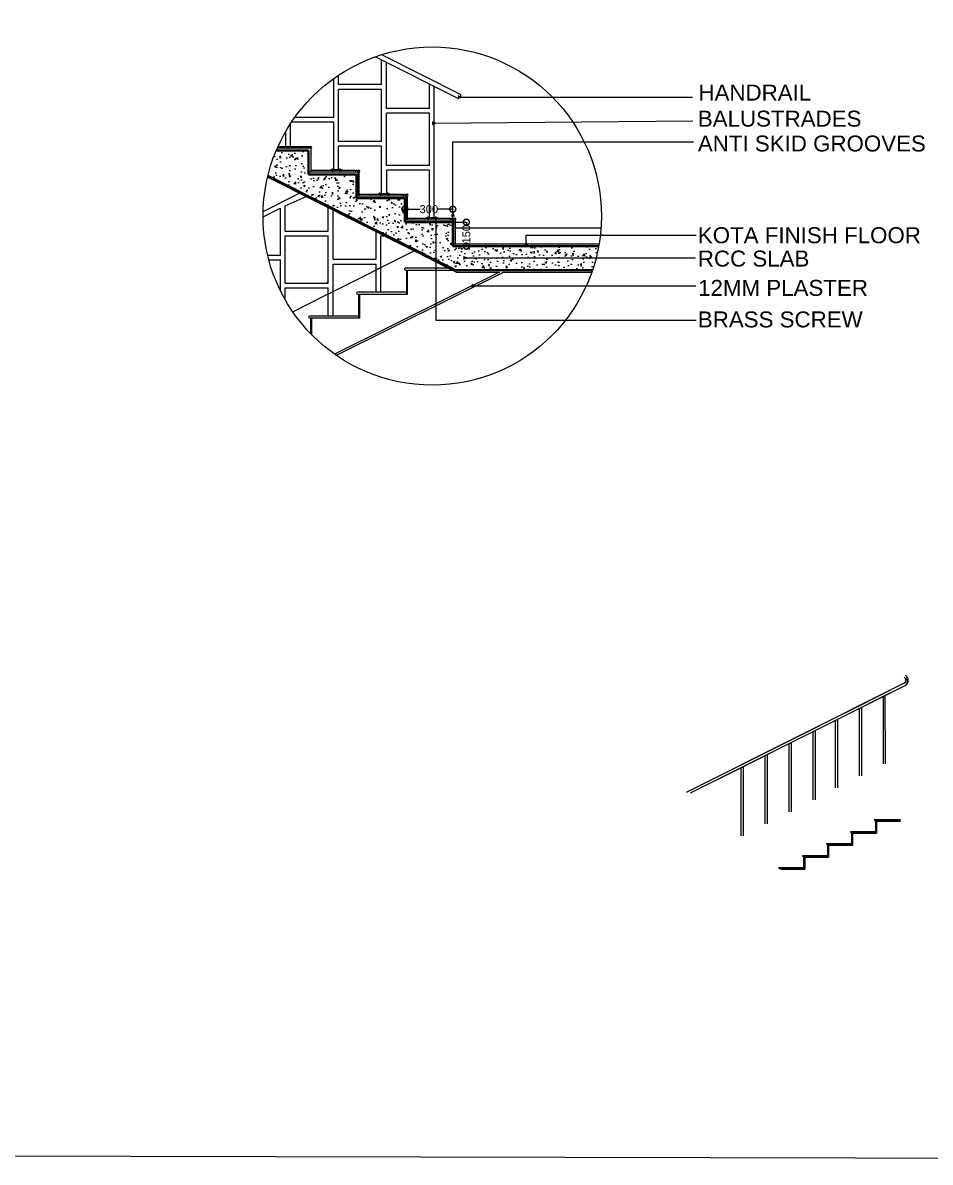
# Model space of a CAD drawing. Header units: millimetres. Extents: x -1932176 to 78768, y -1967 to 1266654.
# Drawn here: x -442071 to -430705, y 435064 to 449343 of the extents above; entities that cross this region are included whole.
import ezdxf

# ---------------------------------------------------------------- set-up
doc = ezdxf.new("R2010")
doc.units = ezdxf.units.MM
doc.linetypes.add('DASHDOTX2', pattern=[50.8, 25.4, -12.7, 0, -12.7])
doc.linetypes.add('DASHED', pattern=[0.75, 0.5, -0.25])
doc.layers.add('PLASTER', color=252, linetype='Continuous', lineweight=15)
doc.layers.add('SHEET', color=7, linetype='Continuous', lineweight=13)
doc.styles.get("Standard").update_dxf_attribs({"font": 'arial.ttf'})
doc.dimstyles.new('NEW', dxfattribs={"dimtxt": 100, "dimasz": 150, "dimexe": 0.18, "dimexo": 0.0625, "dimgap": 0.09, "dimtad": 0, "dimdec": 0, "dimzin": 0, "dimdsep": 46, "dimtxsty": 'Standard', "dimblk": 'DOTSMALL', "dimcen": -0.0095, "dimclrd": 256, "dimclre": 1, "dimclrt": 256, "dimadec": 0, "dimazin": 0, "dimtfac": 1, "dimtdec": 0, "dimtofl": 0, "dimtmove": 1, "dimatfit": 0, "dimldrblk": 'DOTSMALL', "dimfxl": 1, "dimtolj": 1, "dimtzin": 0, "dimlwd": 9, "dimlwe": 9, "dimarcsym": 0})

# ---------------------------------------------------------------- blocks, each defined once
blk = doc.blocks.new('_DotSmall')
at = {"color": 0, "linetype": 'ByBlock', "lineweight": 20, "const_width": 0.5}
blk.add_lwpolyline([(-0.0625, 0, 1), (0.0625, 0, 1)], format="xyb", close=True, dxfattribs=at)
blk = doc.blocks.new('*D562')
at = {"color": 1, "linetype": 'ByBlock', "lineweight": 9, "transparency": 16777216}
for p, q in [((-436685, 446844), (-436515, 446844)), ((-436685, 446544), (-436515, 446544))]:
    blk.add_line(p, q, dxfattribs=at)
at = {"linetype": 'ByBlock', "lineweight": 9, "transparency": 16777216}
for p, q in [((-436515, 446844), (-436515, 446800)), ((-436515, 446544), (-436515, 446588))]:
    blk.add_line(p, q, dxfattribs=at)
at = {"layer": 'Defpoints', "color": 0, "linetype": 'ByBlock', "transparency": 16777216}
for p in [(-436685, 446844), (-436515, 446844), (-436685, 446544)]:
    blk.add_point(p, dxfattribs=at)
at = {"linetype": 'ByBlock', "lineweight": 9, "transparency": 16777216, "xscale": 150, "yscale": 150, "zscale": 150}
for p, rotation in [((-436515, 446844), 90), ((-436515, 446544), 270)]:
    blk.add_blockref('_DotSmall', p, dxfattribs=dict(at, rotation=rotation))
at = {"linetype": 'ByBlock', "lineweight": 20, "transparency": 16777216, "insert": (-436515, 446694), "char_height": 100, "attachment_point": 5, "rotation": 90}
blk.add_mtext('\\A1;150', dxfattribs=at)
blk = doc.blocks.new('*D563')
at = {"color": 1, "linetype": 'ByBlock', "lineweight": 9, "transparency": 16777216}
for p, q in [((-437285, 446856), (-437285, 447007)), ((-436685, 446844), (-436685, 447007))]:
    blk.add_line(p, q, dxfattribs=at)
at = {"linetype": 'ByBlock', "lineweight": 9, "transparency": 16777216}
for p, q in [((-437285, 447007), (-437095, 447007)), ((-436685, 447007), (-436874, 447007))]:
    blk.add_line(p, q, dxfattribs=at)
at = {"layer": 'Defpoints', "color": 0, "linetype": 'ByBlock', "transparency": 16777216}
for p in [(-436685, 447007), (-437285, 446856), (-436685, 446844)]:
    blk.add_point(p, dxfattribs=at)
at = {"linetype": 'ByBlock', "lineweight": 9, "transparency": 16777216, "xscale": 150, "yscale": 150, "zscale": 150, "rotation": 180}
blk.add_blockref('_DotSmall', (-437285, 447007), dxfattribs=at)
at = {"linetype": 'ByBlock', "lineweight": 9, "transparency": 16777216, "xscale": 150, "yscale": 150, "zscale": 150}
blk.add_blockref('_DotSmall', (-436685, 447007), dxfattribs=at)
at = {"linetype": 'ByBlock', "lineweight": 20, "transparency": 16777216, "insert": (-436985, 447007), "char_height": 100, "attachment_point": 5}
blk.add_mtext('\\A1;300', dxfattribs=at)

msp = doc.modelspace()

# ---------------------------------------------------------------- hatches: boundary and pattern name
at = {"linetype": 'ByBlock', "lineweight": 20, "transparency": 33554687}
h = msp.add_hatch(dxfattribs=at)
h.set_pattern_fill('AR-CONC', color=0, scale=1.2)
h.set_pattern_definition([(50, (-2119100.98, 1929345.45), (218.621603, -19.126903), [22.86, -251.46]), (355, (-2119100.98, 1929345.45), (-42.292106, 229.268214), [18.288, -201.1687]), (100.451445, (-2119082.76, 1929343.85), (176.329497, 210.141302), [19.42801, -213.708294]), (46.1842, (-2119100.98, 1929406.4), (325.29485, -50.450794), [34.29, -377.19]), (96.635558, (-2119073.88, 1929402.2), (284.88496, 296.91135), [29.14203, -320.56273]), (351.184151, (-2119100.98, 1929406.4), (284.88496, 296.91135), [27.43196, -301.75168]), (21, (-2119070.5, 1929391.17), (181.93727, -122.718238), [22.86, -251.46]), (326, (-2119070.5, 1929391.17), (74.162434, 221.02556), [18.288, -201.168]), (71.451445, (-2119055.34, 1929380.94), (256.099703, 98.307323), [19.42801, -213.707925]), (37.5, (-2119100.98, 1929345.45), (3.706324, 101.4660466), [0, -198.7296, 0, -204.216, 0, -201.93]), (7.5, (-2119100.98, 1929345.45), (80.183595, 120.21669), [0, -116.4336, 0, -194.1576, 0, -76.962]), (327.5, (-2119168.95, 1929345.45), (162.7087142, -6.8744928), [0, -76.2, 0, -237.744, 0, -315.468]), (317.5, (-2119199.43, 1929345.45), (177.755018, 30.511789), [0, -99.06, 0, -157.8864, 0, -224.028])])
edge = h.paths.add_edge_path()
edge.add_arc((-436942.86354, 446920.93014), 2118.80979, 341.36814614, 349.752695437)
edge.add_line((-434857.85074, 446543.9997), (-436684.73161, 446543.9997))
edge.add_line((-436684.73161, 446543.9997), (-436684.73161, 446843.9997))
edge.add_line((-436684.73161, 446843.9997), (-437284.73161, 446843.9997))
edge.add_line((-437284.73161, 446843.9997), (-437284.73161, 447143.9997))
edge.add_line((-437284.73161, 447143.9997), (-437890.80261, 447143.9997))
edge.add_line((-437890.80261, 447143.9997), (-437890.80261, 447443.9997))
edge.add_line((-437890.80261, 447443.9997), (-438490.80261, 447443.9997))
edge.add_line((-438490.80261, 447443.9997), (-438490.80261, 447743.9997))
edge.add_line((-438490.80261, 447743.9997), (-438895.27524, 447743.9997))
edge.add_arc((-436942.86354, 446920.93014), 2118.80979, 157.141386627, 166.201341337)
edge.add_line((-439000.5242, 447426.289), (-436650.80261, 446243.9997))
edge.add_line((-436650.80261, 446243.9997), (-434935.09858, 446243.9997))

# ---------------------------------------------------------------- linework, layer by layer
at = {"color": 18, "linetype": 'Continuous', "lineweight": 20, "ltscale": 5, "true_color": 0x000000}
for p, q in [((-437576.93361, 448945.04869), (-436583.27711, 448446.48322)), ((-437654.28937, 448916.7328), (-436631.74853, 448403.67466)), ((-437654.28937, 448916.7328), (-436613.19386, 448394.36488)), ((-437576.93361, 448568.56021), (-437576.93361, 448877.91967)), ((-437516.93361, 448268.56021), (-437516.93361, 448847.81478)), ((-438116.93361, 448568.56021), (-438116.93361, 448684.7086)), ((-438176.93361, 448156.27996), (-438176.93361, 448643.26171)), ((-437576.93361, 448568.56021), (-438116.93361, 448568.56021)), ((-438116.93361, 447856.27996), (-438116.93361, 448508.56021)), ((-437576.93361, 448508.56021), (-438116.93361, 448508.56021)), ((-437576.93361, 447856.27996), (-437576.93361, 448508.56021)), ((-436976.93361, 448268.56021), (-436976.93361, 448576.87069)), ((-436916.93361, 446903.12716), (-436916.93361, 448546.76579)), ((-436976.93361, 448268.56021), (-437516.93361, 448268.56021)), ((-438716.93361, 447794.32007), (-438716.93361, 448079.39048)), ((-438176.93361, 448096.27996), (-438705.78945, 448096.27996)), ((-438176.93361, 448096.27996), (-438705.78945, 448096.27996)), ((-438176.93361, 448156.27996), (-438664.27743, 448156.27996)), ((-438176.93361, 448156.27996), (-438664.27743, 448156.27996)), ((-438176.93361, 447503.12716), (-438176.93361, 448096.27996)), ((-437516.93361, 447556.27996), (-437516.93361, 448208.56021)), ((-436976.93361, 448208.56021), (-437516.93361, 448208.56021)), ((-436976.93361, 447556.27996), (-436976.93361, 448208.56021)), ((-438776.93361, 447794.32007), (-438776.93361, 447981.84576)), ((-437576.93361, 447856.27996), (-438116.93361, 447856.27996)), ((-438116.93361, 447503.12716), (-438116.93361, 447796.27996)), ((-437576.93361, 447796.27996), (-438116.93361, 447796.27996)), ((-437576.93361, 447203.12716), (-437576.93361, 447796.27996)), ((-436976.93361, 447556.27996), (-437516.93361, 447556.27996)), ((-438176.93361, 447485.8261), (-438176.93361, 447485.84883)), ((-438176.93361, 447443.9997), (-438176.93361, 447444.02292)), ((-438116.93361, 447485.8261), (-438116.93361, 447485.84883)), ((-436976.93361, 447496.27996), (-437516.93361, 447496.27996)), ((-436976.93361, 446903.12716), (-436976.93361, 447496.27996)), ((-439060.89458, 446978.37117), (-438604.54343, 447208.07812)), ((-439061.64921, 446910.81899), (-438865.21425, 447009.69565)), ((-438845.00461, 446432.56021), (-438845.00461, 447019.86829)), ((-438785.00461, 446732.56021), (-438785.00461, 447050.06963)), ((-438245.00461, 446732.56021), (-438245.00461, 447027.17205)), ((-438184.24257, 446732.56021), (-438183.67203, 446996.31186)), ((-438785.00461, 446732.56021), (-438245.00461, 446732.56021)), ((-438785.00461, 446080.27996), (-438785.00461, 446672.56021)), ((-438785.00461, 446672.56021), (-438245.00461, 446672.36831)), ((-438245.00461, 446080.27996), (-438245.00461, 446672.36831)), ((-438185.00461, 446380.27996), (-438184.19007, 446756.8284)), ((-437644.85809, 446380.27996), (-437644.7329, 446732.56021)), ((-437585.00461, 445967.9997), (-437585.00461, 446672.13376)), ((-437585.00461, 446672.13376), (-437539.35731, 446672.11754)), ((-439004.62244, 446432.56021), (-438845.00461, 446432.56021)), ((-438989.48157, 446372.56021), (-438845.00461, 446372.56021)), ((-438845.00461, 445987.54153), (-438845.00461, 446372.56021)), ((-438185.00461, 446380.27996), (-437645.00461, 446380.27996)), ((-438185.00461, 445667.9997), (-438185.00461, 446320.27996)), ((-438185.00461, 446320.27996), (-437645.00461, 446320.27996)), ((-437645.00461, 445967.9997), (-437644.87942, 446320.27996)), ((-438785.00461, 446080.27996), (-438245.00461, 446080.27996)), ((-438785.00461, 445874.09145), (-438785.00461, 446020.27996)), ((-438785.00461, 446020.27996), (-438245.00461, 446020.27996)), ((-438245.00461, 445667.9997), (-438245.00461, 446020.27996))]:
    msp.add_line(p, q, dxfattribs=at)
at = {"color": 18, "linetype": 'ByBlock', "lineweight": 60, "true_color": 0x000000}
for p, q in [((-436604.32837, 448409.78434), (-436594.65864, 448418.60423)), ((-436594.65864, 448402.44449), (-436604.32837, 448409.78434)), ((-436594.65864, 448418.60423), (-436594.65864, 448402.44449)), ((-436933.35492, 448086.10659), (-436923.68519, 448094.92648)), ((-436923.68519, 448078.76675), (-436933.35492, 448086.10659)), ((-436923.68519, 448094.92648), (-436923.68519, 448078.76675)), ((-436685.36333, 446924.84949), (-436694.18322, 446934.51922)), ((-436694.18322, 446934.51922), (-436678.02348, 446934.51922)), ((-436678.02348, 446934.51922), (-436685.36333, 446924.84949)), ((-435763.69856, 446558.32997), (-435772.51845, 446567.9997)), ((-435772.51845, 446567.9997), (-435756.35872, 446567.9997)), ((-435756.35872, 446567.9997), (-435763.69856, 446558.32997)), ((-436538.95284, 446397.61575), (-436529.28311, 446406.43564)), ((-436529.28311, 446390.27591), (-436538.95284, 446397.61575)), ((-436529.28311, 446406.43564), (-436529.28311, 446390.27591)), ((-436436.04519, 446044.66671), (-436426.37546, 446053.48659)), ((-436426.37546, 446037.32686), (-436436.04519, 446044.66671)), ((-436426.37546, 446053.48659), (-436426.37546, 446037.32686))]:
    msp.add_line(p, q, dxfattribs=at)
at = {"color": 18, "linetype": 'ByBlock', "lineweight": 20, "true_color": 0x000000}
for p, q in [((-436594.65864, 448410.52436), (-433684.0288, 448410.52436)), ((-436923.68519, 448086.84661), (-433677.98097, 448112.42147)), ((-436685.98654, 446933.8952), (-436685.98654, 447852.50983)), ((-436685.98654, 447852.50983), (-433669.66766, 447852.50983)), ((-438208.7828, 447494.32007), (-438208.7828, 447503.12716)), ((-438208.7828, 447503.12716), (-438080.15278, 447503.12716)), ((-438192.04433, 447506.70885), (-438200.25909, 447506.70885)), ((-438200.25909, 447506.70885), (-438200.25909, 447503.12716)), ((-438192.04433, 447506.70885), (-438196.15171, 447506.70885)), ((-438196.15171, 447506.70885), (-438196.15171, 447503.12716)), ((-438192.04433, 447503.12716), (-438192.04433, 447506.70885)), ((-438192.04433, 447506.70885), (-438183.82941, 447506.70885)), ((-438183.82941, 447506.70885), (-438183.82941, 447503.12716)), ((-438096.44606, 447506.70885), (-438104.66081, 447506.70885)), ((-438104.66081, 447506.70885), (-438104.66081, 447503.12716)), ((-438096.44606, 447506.70885), (-438100.55344, 447506.70885)), ((-438100.55344, 447506.70885), (-438100.55344, 447503.12716)), ((-438096.44606, 447503.12716), (-438096.44606, 447506.70885)), ((-438096.44606, 447506.70885), (-438088.23114, 447506.70885)), ((-438088.23114, 447506.70885), (-438088.23114, 447503.12716)), ((-438080.15278, 447503.12716), (-438080.15278, 447494.32007)), ((-437912.99855, 447485.84883), (-437912.99855, 447494.32007)), ((-437898.09601, 447485.84883), (-437912.99855, 447485.84883)), ((-437898.09601, 447494.32007), (-437898.09601, 447485.84883)), ((-437884.36725, 447485.8261), (-437884.36725, 447494.32007)), ((-437868.67743, 447485.8261), (-437884.36725, 447485.8261)), ((-437868.67743, 447494.32007), (-437868.67743, 447485.8261)), ((-437516.93361, 447496.27996), (-437516.93361, 447203.12716)), ((-437610.00455, 447194.32007), (-437610.00455, 447203.12716)), ((-437610.00455, 447203.12716), (-437481.37454, 447203.12716)), ((-437593.26609, 447206.70885), (-437601.48084, 447206.70885)), ((-437601.48084, 447206.70885), (-437601.48084, 447203.12716)), ((-437593.26609, 447206.70885), (-437597.37346, 447206.70885)), ((-437597.37346, 447206.70885), (-437597.37346, 447203.12716)), ((-437593.26609, 447203.12716), (-437593.26609, 447206.70885)), ((-437593.26609, 447206.70885), (-437585.05117, 447206.70885)), ((-437585.05117, 447206.70885), (-437585.05117, 447203.12716)), ((-437497.66781, 447206.70885), (-437505.88256, 447206.70885)), ((-437505.88256, 447206.70885), (-437505.88256, 447203.12716)), ((-437497.66781, 447206.70885), (-437501.77519, 447206.70885)), ((-437501.77519, 447206.70885), (-437501.77519, 447203.12716)), ((-437497.66781, 447203.12716), (-437497.66781, 447206.70885)), ((-437497.66781, 447206.70885), (-437489.45289, 447206.70885)), ((-437489.45289, 447206.70885), (-437489.45289, 447203.12716)), ((-437481.37454, 447203.12716), (-437481.37454, 447194.32007)), ((-437314.2203, 447185.84883), (-437314.2203, 447194.32007)), ((-437299.31777, 447185.84883), (-437314.2203, 447185.84883)), ((-437299.31777, 447194.32007), (-437299.31777, 447185.84883)), ((-437285.58901, 447185.8261), (-437285.58901, 447194.32007)), ((-437269.89919, 447185.8261), (-437285.58901, 447185.8261)), ((-437269.89919, 447194.32007), (-437269.89919, 447185.8261)), ((-437011.17726, 446894.32007), (-437011.17726, 446903.12716)), ((-437011.17726, 446903.12716), (-436882.54725, 446903.12716)), ((-436994.4388, 446906.70885), (-437002.65355, 446906.70885)), ((-437002.65355, 446906.70885), (-437002.65355, 446903.12716)), ((-436994.4388, 446906.70885), (-436998.54618, 446906.70885)), ((-436998.54618, 446906.70885), (-436998.54618, 446903.12716)), ((-436994.4388, 446903.12716), (-436994.4388, 446906.70885)), ((-436994.4388, 446906.70885), (-436986.22388, 446906.70885)), ((-436986.22388, 446906.70885), (-436986.22388, 446903.12716)), ((-436898.84052, 446906.70885), (-436907.05528, 446906.70885)), ((-436907.05528, 446906.70885), (-436907.05528, 446903.12716)), ((-436898.84052, 446906.70885), (-436902.9479, 446906.70885)), ((-436902.9479, 446906.70885), (-436902.9479, 446903.12716)), ((-436898.84052, 446903.12716), (-436898.84052, 446906.70885)), ((-436898.84052, 446906.70885), (-436890.6256, 446906.70885)), ((-436897.85377, 446903.12716), (-436897.85377, 445616.39901)), ((-436890.6256, 446906.70885), (-436890.6256, 446903.12716)), ((-436882.54725, 446903.12716), (-436882.54725, 446894.32007)), ((-436878.91172, 446885.84883), (-436878.91172, 446885.8261)), ((-436715.39302, 446885.84883), (-436715.39302, 446894.32007)), ((-436700.49048, 446885.84883), (-436715.39302, 446885.84883)), ((-436700.49048, 446894.32007), (-436700.49048, 446885.84883)), ((-436686.76172, 446885.8261), (-436686.76172, 446894.32007)), ((-436671.0719, 446885.8261), (-436686.76172, 446885.8261)), ((-436671.0719, 446894.32007), (-436671.0719, 446885.8261)), ((-435764.43858, 446567.9997), (-435764.43858, 446682.91141)), ((-435764.43858, 446682.91141), (-433637.5448, 446682.91141)), ((-436529.28311, 446398.35577), (-433644.92838, 446398.35577)), ((-436426.37425, 446045.43473), (-433640.69507, 446045.43473)), ((-436897.85377, 445616.39901), (-433635.49595, 445616.39901))]:
    msp.add_line(p, q, dxfattribs=at)
at = {"color": 18, "linetype": 'Continuous', "lineweight": 20, "ltscale": 50, "true_color": 0x000000}
for p, q in [((-438873.28966, 447794.32007), (-438461.17473, 447794.32007)), ((-438490.80261, 447743.9997), (-438895.27524, 447743.9997)), ((-438462.80261, 447770.32007), (-438883.96933, 447770.32007)), ((-438490.80261, 447443.9997), (-438490.80261, 447743.9997)), ((-438462.80261, 447770.32007), (-438462.80261, 447470.32007)), ((-436640.80309, 446219.9997), (-439004.60501, 447409.37368)), ((-436650.80261, 446243.9997), (-439000.5242, 447426.289)), ((-437890.80261, 447443.9997), (-438490.80261, 447443.9997)), ((-437862.80261, 447470.32007), (-438480.12111, 447470.32007)), ((-438462.80261, 447494.32007), (-437912.99855, 447494.32007)), ((-437898.09601, 447494.32007), (-437884.36725, 447494.32007)), ((-437898.09601, 447494.32007), (-437884.36725, 447494.32007)), ((-437862.80261, 447470.32007), (-437890.80261, 447470.32007)), ((-437890.80261, 447143.9997), (-437890.80261, 447443.9997)), ((-437872.82835, 447470.32007), (-437872.82835, 447170.32007)), ((-437868.67743, 447494.32007), (-437861.17473, 447494.32007)), ((-437862.80261, 447470.32007), (-437862.80261, 447170.32007)), ((-437862.80261, 447470.32007), (-437862.80261, 447170.32007)), ((-438785.00461, 447050.06963), (-438521.93064, 447166.51055)), ((-437284.73161, 447143.9997), (-437890.80261, 447143.9997)), ((-437256.73161, 447170.32007), (-437872.82835, 447170.32007)), ((-437862.80261, 447194.32007), (-437314.2203, 447194.32007)), ((-437299.31777, 447194.32007), (-437285.58901, 447194.32007)), ((-437299.31777, 447194.32007), (-437285.58901, 447194.32007)), ((-437256.73161, 447170.32007), (-437284.73161, 447170.32007)), ((-437284.73161, 446843.9997), (-437284.73161, 447143.9997)), ((-437274.05011, 447170.32007), (-437274.05011, 446870.32007)), ((-437269.89919, 447194.32007), (-437255.10373, 447194.32007)), ((-437256.73161, 447170.32007), (-437256.73161, 446870.32007)), ((-437256.73161, 447170.32007), (-437256.73161, 446870.32007)), ((-438865.21425, 447009.69565), (-438845.00461, 447019.86829)), ((-437284.73161, 446843.9997), (-437284.73161, 446867.9997)), ((-436684.73161, 446843.9997), (-437284.73161, 446843.9997)), ((-436656.73161, 446870.32007), (-437274.05011, 446870.32007)), ((-437256.73161, 446894.32007), (-436715.39302, 446894.32007)), ((-436700.49048, 446894.32007), (-436686.76172, 446894.32007)), ((-436684.73161, 446543.9997), (-436684.73161, 446843.9997)), ((-436675.22282, 446870.32007), (-436675.22282, 446567.9997)), ((-436671.0719, 446894.32007), (-436655.10373, 446894.32007)), ((-436656.73161, 446870.32007), (-436656.73161, 446567.9997)), ((-436684.73161, 446543.9997), (-434857.85074, 446543.9997)), ((-436678.80261, 446543.9997), (-436650.80261, 446543.9997)), ((-434853.65435, 446567.9997), (-436675.22282, 446567.9997)), ((-436098.99461, 446219.9997), (-438165.83214, 445190.69815)), ((-436045.15718, 446219.9997), (-438155.13326, 445169.2148)), ((-436736.1999, 446267.9997), (-437280.43049, 446267.9997)), ((-437278.80261, 446243.9997), (-437250.80261, 446243.9997)), ((-437266.80261, 446243.9997), (-437266.80261, 445943.9997)), ((-437250.80261, 445943.9997), (-437250.80261, 446243.9997)), ((-437250.80261, 446243.9997), (-436688.5015, 446243.9997)), ((-436650.80261, 446243.9997), (-436050.80261, 446243.9997)), ((-436650.80261, 446243.9997), (-434935.09858, 446243.9997)), ((-436640.80309, 446219.9997), (-436098.99461, 446219.9997)), ((-436045.15718, 446219.9997), (-434943.35074, 446219.9997)), ((-437250.80261, 445967.9997), (-437880.43049, 445967.9997)), ((-437878.80261, 445943.9997), (-437850.80261, 445943.9997)), ((-437866.80261, 445943.9997), (-437866.80261, 445643.9997)), ((-437850.80261, 445643.9997), (-437850.80261, 445943.9997)), ((-437850.80261, 445943.9997), (-437250.80261, 445943.9997)), ((-437850.80261, 445667.9997), (-438480.43049, 445667.9997)), ((-438478.80261, 445643.9997), (-438450.80261, 445643.9997)), ((-438466.80261, 445643.9997), (-438466.80261, 445448.86877)), ((-438450.80261, 445432.48306), (-438450.80261, 445643.9997)), ((-438450.80261, 445643.9997), (-437850.80261, 445643.9997))]:
    msp.add_line(p, q, dxfattribs=at)
at = {"linetype": 'ByBlock', "lineweight": 35}
for p, q in [((-438895.27524, 447743.9997), (-438490.80261, 447743.9997)), ((-438490.80261, 447743.9997), (-438490.80261, 447443.9997)), ((-436650.80261, 446243.9997), (-439000.5242, 447426.289)), ((-438490.80261, 447443.9997), (-437890.80261, 447443.9997)), ((-437890.80261, 447443.9997), (-437890.80261, 447143.9997)), ((-437890.80261, 447143.9997), (-437284.73161, 447143.9997)), ((-437284.73161, 447143.9997), (-437284.73161, 446843.9997)), ((-437284.73161, 446843.9997), (-436684.73161, 446843.9997)), ((-436684.73161, 446843.9997), (-436684.73161, 446543.9997)), ((-436684.73161, 446543.9997), (-434857.85074, 446543.9997)), ((-434935.09858, 446243.9997), (-436650.80261, 446243.9997))]:
    msp.add_line(p, q, dxfattribs=at)
at = {"color": 18, "linetype": 'DASHED', "lineweight": 20, "ltscale": 0.5, "true_color": 0x000000}
for p, q in [((-438193.88329, 447503.12716), (-438193.88329, 447474.1001)), ((-438191.05758, 447503.12716), (-438191.05758, 447474.1001)), ((-438098.28501, 447503.12716), (-438098.28501, 447474.1001)), ((-438095.45931, 447503.12716), (-438095.45931, 447474.1001)), ((-438193.88329, 447474.1001), (-438191.05758, 447474.1001)), ((-438098.28501, 447474.1001), (-438095.45931, 447474.1001)), ((-437595.10504, 447203.12716), (-437595.10504, 447174.1001)), ((-437595.10504, 447174.1001), (-437592.27933, 447174.1001)), ((-437592.27933, 447203.12716), (-437592.27933, 447174.1001)), ((-437499.50677, 447203.12716), (-437499.50677, 447174.1001)), ((-437499.50677, 447174.1001), (-437496.68106, 447174.1001)), ((-437496.68106, 447203.12716), (-437496.68106, 447174.1001)), ((-436996.27775, 446903.12716), (-436996.27775, 446874.1001)), ((-436996.27775, 446874.1001), (-436993.45205, 446874.1001)), ((-436993.45205, 446903.12716), (-436993.45205, 446874.1001)), ((-436900.67948, 446903.12716), (-436900.67948, 446874.1001)), ((-436900.67948, 446874.1001), (-436897.85377, 446874.1001)), ((-436897.85377, 446903.12716), (-436897.85377, 446874.1001))]:
    msp.add_line(p, q, dxfattribs=at)
at = {"color": 253, "linetype": 'Continuous', "lineweight": 20, "ltscale": 50, "true_color": 0x999999}
msp.add_line((-434829.58002, 446767.9997), (-436652.43049, 446767.9997), dxfattribs=at)
at = {"color": 254, "linetype": 'DASHDOTX2', "lineweight": 20, "ltscale": 50}
for p, q in [((-438242.32064, 445947.39522), (-437170.29455, 446486.41939)), ((-438276.18119, 446080.27996), (-438245.00461, 446095.95582)), ((-438690.032, 445722.28201), (-438245.00461, 445946.0457))]:
    msp.add_line(p, q, dxfattribs=at)
for p, q in [((-431376.49101, 439187.02818), (-431376.49101, 439337.02818)), ((-431376.49101, 439337.02818), (-431076.49101, 439337.02818)), ((-431676.49101, 439037.02818), (-431676.49101, 439187.02818)), ((-431676.49101, 439187.02818), (-431376.49101, 439187.02818)), ((-431976.49101, 438887.02818), (-431976.49101, 439037.02818)), ((-431976.49101, 439037.02818), (-431676.49101, 439037.02818)), ((-432276.49101, 438737.02818), (-432276.49101, 438887.02818)), ((-432276.49101, 438887.02818), (-431976.49101, 438887.02818)), ((-432576.49101, 438737.02818), (-432276.49101, 438737.02818))]:
    msp.add_line(p, q)
at = {"color": 18, "linetype": 'ByBlock', "lineweight": 20, "true_color": 0x000000}
msp.add_circle((-436942.86354, 446920.93014), 2118.80979, dxfattribs=at)
at = {"color": 18, "linetype": 'Continuous', "lineweight": 20, "ltscale": 5, "true_color": 0x000000}
msp.add_arc((-436618.90651, 448437.97982), 36.63007, 249.476781868, 13.423243924, dxfattribs=at)
at = {"color": 18, "linetype": 'Continuous', "lineweight": 20, "ltscale": 50, "true_color": 0x000000}
for centre, start, end in [((-438462.86183, 447782.3793), 270.281388757, 81.957949072), ((-437862.86183, 447482.3793), 270.281388757, 81.957949072), ((-437256.79083, 447182.3793), 270.281388757, 81.957949072), ((-436656.79083, 446882.3793), 270.281388757, 81.957949072), ((-437278.74338, 446256.05893), 98.042050928, 269.718611243), ((-437878.74338, 445956.05893), 98.042050928, 269.718611243), ((-438478.74338, 445656.05893), 98.042050928, 269.718611243)]:
    msp.add_arc(centre, 12.05937, start, end, dxfattribs=at)
for centre, radius, start, end in [((-431051.6145, 441104.07455), 43.9022, 300.06371556, 59.93628444), ((-431064.92187, 441103.93363), 81.52984, 308.057393999, 51.942606001)]:
    msp.add_arc(centre, radius, start, end)
at = {"layer": 'PLASTER', "color": 18, "linetype": 'Continuous', "lineweight": 20, "ltscale": 5, "true_color": 0x000000}
for p, q in [((-431029.62114, 441066.07856), (-433759.55031, 439696.05937)), ((-431014.66276, 441039.73756), (-433709.58721, 439687.56376)), ((-431211.49101, 440974.54382), (-431781.49101, 440688.54729)), ((-431211.49101, 440940.97932), (-431757.76363, 440666.88795)), ((-431291.49101, 440055.29542), (-431291.49101, 440900.83945)), ((-431263.68327, 440055.29542), (-431267.52459, 440912.86456)), ((-431591.49101, 439905.29542), (-431591.49101, 440750.31496)), ((-431561.49101, 439905.29542), (-431561.49101, 440765.36741)), ((-432097.83494, 440529.82225), (-433759.55031, 439696.05937)), ((-432064.39508, 440513.03614), (-433371.49101, 439857.20296)), ((-432064.39508, 440513.03614), (-432141.49101, 440474.35338)), ((-431891.49101, 439755.29542), (-431891.49101, 440599.79046)), ((-431861.49101, 439755.29542), (-431861.49101, 440614.84291)), ((-432171.49101, 439605.29542), (-432171.49101, 440459.30093)), ((-432141.49101, 439605.29542), (-432141.49101, 440474.35338)), ((-432471.49101, 439455.29542), (-432471.49101, 440308.77644)), ((-432441.49101, 439455.29542), (-432441.49101, 440323.82889)), ((-432771.49101, 439305.29542), (-432771.49101, 440158.25195)), ((-432741.49101, 439305.29542), (-432741.49101, 440173.3044)), ((-433071.49101, 440007.72745), (-433341.49101, 439872.25541)), ((-433071.49101, 440007.72745), (-433341.49101, 439872.25541)), ((-433071.49101, 439155.29542), (-433071.49101, 440007.72745)), ((-433041.49101, 439155.29542), (-433041.49101, 440022.7799))]:
    msp.add_line(p, q, dxfattribs=at)
at = {"layer": 'PLASTER'}
for p, q in [((-431396.49101, 439357.43566), (-431076.49101, 439357.43566)), ((-431076.49101, 439345.43566), (-431396.49101, 439345.43566)), ((-431386.49101, 439195.43566), (-431386.49101, 439345.43566)), ((-431386.49101, 439345.43566), (-431076.49101, 439345.43566)), ((-431696.49101, 439207.43566), (-431386.49101, 439207.43566)), ((-431386.49101, 439195.43566), (-431696.49101, 439195.43566)), ((-431686.49101, 439045.43566), (-431686.49101, 439195.43566)), ((-431686.49101, 439195.43566), (-431386.49101, 439195.43566)), ((-431996.49101, 439057.43566), (-431686.49101, 439057.43566)), ((-431686.49101, 439045.43566), (-431996.49101, 439045.43566)), ((-431986.49101, 438895.43566), (-431986.49101, 439045.43566)), ((-431986.49101, 439045.43566), (-431686.49101, 439045.43566)), ((-432296.49101, 438907.43566), (-431986.49101, 438907.43566)), ((-431986.49101, 438895.43566), (-432296.49101, 438895.43566)), ((-432286.49101, 438745.43566), (-432286.49101, 438895.43566)), ((-432286.49101, 438895.43566), (-431986.49101, 438895.43566)), ((-432596.49101, 438757.43566), (-432286.49101, 438757.43566)), ((-432286.49101, 438745.43566), (-432596.49101, 438745.43566)), ((-432586.49101, 438745.43566), (-432286.49101, 438745.43566))]:
    msp.add_line(p, q, dxfattribs=at)
for centre in [(-431396.49101, 439351.43566), (-431696.49101, 439201.43566), (-431996.49101, 439051.43566), (-432296.49101, 438901.43566), (-432596.49101, 438751.43566)]:
    msp.add_arc(centre, 6, 90, 270, dxfattribs=at)
at = {"layer": 'SHEET'}
msp.add_lwpolyline([(-453438.1584, 465403.67446), (-409846.52762, 465301.87172), (-409846.52762, 435064.2022), (-453438.1584, 435166.00494)], close=True, dxfattribs=at)

# ---------------------------------------------------------------- texts
at = {"color": 7, "linetype": 'Continuous', "lineweight": 20, "ltscale": 2}
for s, p in [('HANDRAIL', (-433607.43699, 448368.70222)), ('BALUSTRADES', (-433615.23498, 448041.70306)), ('ANTI SKID GROOVES', (-433615.23498, 447730.44914)), ('KOTA FINISH FLOOR', (-433615.23498, 446581.21496)), ('RCC SLAB', (-433615.23498, 446288.39056)), ('12MM PLASTER', (-433611.53453, 445921.03821)), ('BRASS SCREW', (-433615.23498, 445525.72086))]:
    msp.add_text(s, height=200, dxfattribs=at).set_placement(p)

# ---------------------------------------------------------------- dimensions: what is measured, and where the dimension line sits
at = {"color": 18, "linetype": 'ByBlock', "lineweight": 20, "true_color": 0x000000}
dim = msp.add_linear_dim(base=(-436684.73161, 447006.55436), p1=(-437284.73161, 446855.9997), p2=(-436684.73161, 446843.9997), text='300', dimstyle='NEW', dxfattribs=at)
dim.commit()
dim.dimension.update_dxf_attribs({"geometry": '*D563', "text_midpoint": (-436984.73161, 447006.55436)})
dim = msp.add_linear_dim(base=(-436514.68314, 446843.9997), p1=(-436684.73161, 446543.9997), p2=(-436684.73161, 446843.9997), angle=90, text='150', dimstyle='NEW', dxfattribs=at)
dim.commit()
dim.dimension.update_dxf_attribs({"geometry": '*D562', "text_midpoint": (-436514.68314, 446693.9997)})

doc.saveas('drawing.dxf')
